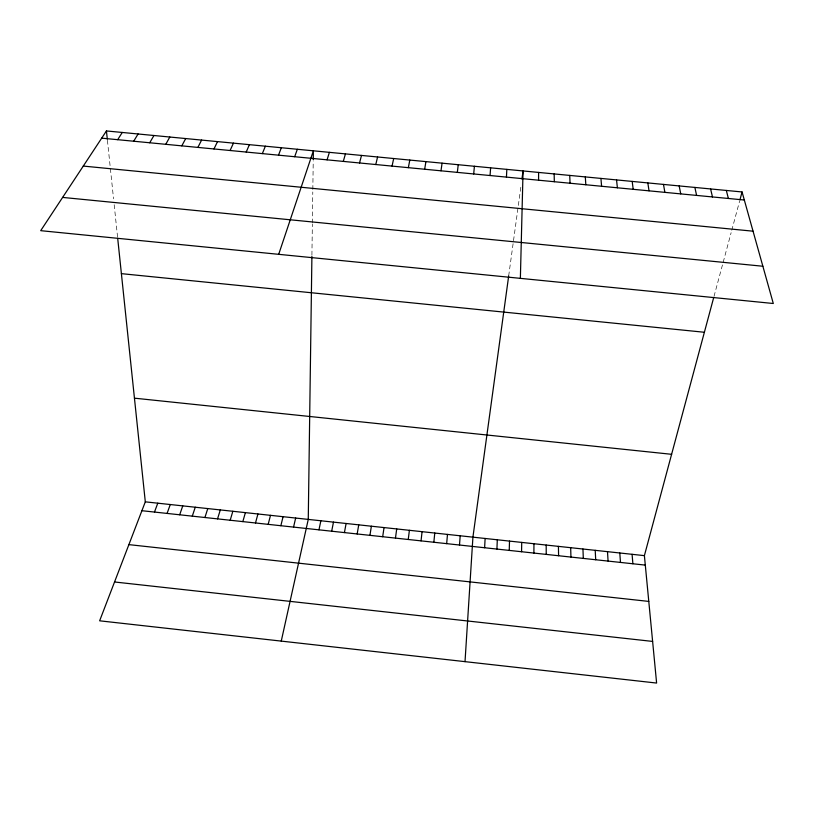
<?xml version="1.0" encoding="UTF-8"?>
<svg xmlns="http://www.w3.org/2000/svg" width="814" height="814" viewBox="0 0 814 814"><rect width="100%" height="100%" fill="white"/><g stroke="black" fill="none" stroke-linecap="round" stroke-linejoin="round"><path stroke-width="0.61" stroke-dasharray="4.07 3.05" d="M311.915 255.158L312.352 224.206M312.362 223.036L312.79 191.982M312.83 189.52L313.227 160.948M508.679 275.956L520.991 186.05M714.02 296.367L722.873 263.4M723.188 262.24L731.125 232.692M731.776 230.26L739.59 201.16M107.417 140.283L113.553 198.83M114.174 204.711L117.562 237.088"/><path stroke-width="1.22" d="M538.573 180.209L538.603 172.426M533.892 553.072L533.953 543.732M311.904 256.4L308.262 519.403L281.257 641.106M313.237 159.676L313.37 150.804L278.693 254.324M521.56 551.739L521.723 542.419M520.37 278.357L523.056 170.94L521.947 179.029M509.238 550.406L509.513 541.096M496.927 549.074L497.303 539.784M506.45 177.116L506.827 169.383M484.625 547.741L485.113 538.471M465.018 661.65L472.924 537.159L508.679 275.956M490.059 175.539L490.618 167.826M459.493 545.034L460.195 535.785M446.672 543.64L447.476 534.411M473.687 173.962L474.42 166.27M433.852 542.256L434.768 533.038M421.042 540.872L422.069 531.674M457.326 172.385L458.241 164.713M408.252 539.489L409.391 530.311M395.462 538.105L396.713 528.937M440.985 170.808L442.073 163.166M382.682 536.731L384.045 527.574M369.922 535.347L371.388 526.21M424.664 169.241L425.926 161.61M357.163 533.964L358.74 524.847M344.424 532.59L346.103 523.483M408.353 167.674L409.798 160.063M331.685 531.216L333.475 522.12M318.966 529.843L320.869 520.767M392.063 166.107L393.681 158.516M293.549 527.096L295.665 518.05M375.783 164.54L377.584 156.97M280.85 525.722L283.079 516.687M268.172 524.348L270.502 515.333M359.534 162.973L361.508 155.423M117.694 238.329L145.309 501.841L99.634 620.807L656.613 683.058L644.393 555.636L713.695 297.578M739.895 200.01L742.063 191.962L106.441 130.942L40.7 230.667L773.3 303.5L742.063 191.962M255.494 522.975L257.936 513.98M242.837 521.611L245.39 512.627M343.294 161.406L345.441 153.887M230.189 520.238L232.845 511.273M217.542 518.874L220.309 509.92M327.065 159.849L329.395 152.34M204.914 517.511L207.784 508.577M192.287 516.147L195.268 507.224M179.68 514.784L182.763 505.881M167.084 513.42L170.268 504.527M294.668 156.726L297.354 149.267M154.487 512.057L157.784 503.184M278.5 155.169L281.349 147.731M262.342 153.612L265.374 146.194M246.204 152.065L249.399 144.668M230.077 150.509L233.455 143.132M213.97 148.962L217.521 141.605M197.883 147.415L201.607 140.079M181.807 145.859L185.704 138.553M165.751 144.322L169.821 137.027M149.715 142.776L153.948 135.5M133.689 141.229L138.095 133.974M117.684 139.693L122.263 132.458M101.689 138.146L744.311 200.01M83.272 166.076L753.042 231.186M62.617 197.415L762.86 266.239M121.398 273.646L704.385 332.265M134.442 398.168L671.611 454.304M145.309 501.841L644.393 555.636M141.911 510.704L645.309 565.109M128.887 544.627L648.789 601.414M114.54 581.979L652.625 641.422M726.312 190.456L728.388 198.474M710.591 188.94L712.484 196.947M694.871 187.434L696.601 195.411M679.181 185.928L680.728 193.885M663.491 184.422L664.865 192.358M647.832 182.916L649.023 190.832M632.183 181.42L633.2 189.316M616.544 179.914L617.388 187.79M106.441 130.942L107.295 139.113M600.925 178.419L601.597 186.274M632.081 554.314L632.885 563.766M619.79 552.991L620.482 562.433M585.317 176.913L585.815 184.747M607.498 551.658L608.078 561.09M595.217 550.335L595.695 559.747M569.729 175.417L570.054 183.231M582.946 549.012L583.312 558.414M570.675 547.69L570.94 557.071M554.161 173.921L554.314 181.715M558.424 546.377L558.587 555.738M546.184 545.054L546.235 554.405"/></g></svg>
